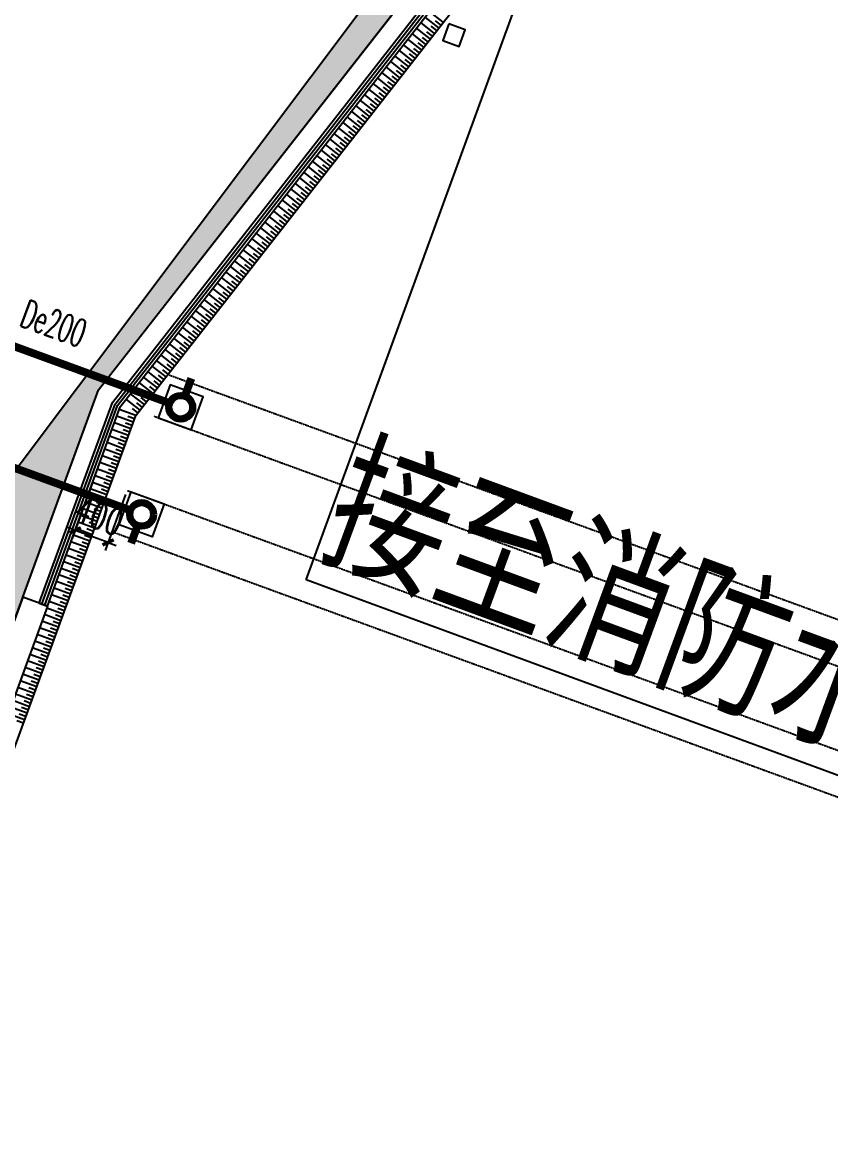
# Model space of a CAD drawing. Extents: x -111898 to 889894, y -2 to 1194865.
# Drawn here: x 482920 to 492134, y 818971 to 831743 of the extents above; entities that cross this region are included whole.
import ezdxf

# ---------------------------------------------------------------- set-up
doc = ezdxf.new("R2010")
doc.units = 0
doc.header["$LTSCALE"] = 10
doc.header["$MEASUREMENT"] = 0
doc.linetypes.add('10平面$0$DASH', pattern=[0.35, 0.25, -0.1])
doc.layers.get('Defpoints').update_dxf_attribs({"color": 210})
for name, color, linetype in [('0-WALL', 252, 'Continuous'), ('1-单体雨水', 131, 'Continuous'), ('10平面$0$99平面图例外参$0$A-HATCH-2', 251, 'Continuous'), ('10平面$0$A-LIN-V', 9, 'Continuous'), ('Gps-ZF雨水', 4, 'TG_Y'), ('TEXT_给水', 3, 'Continuous'), ('TEXT_雨水', 4, 'Continuous'), ('WALL', 252, 'Continuous')]:
    doc.layers.add(name, color=color, linetype=linetype)
doc.layers.add('LG-ZF雨水', color=4, linetype='Continuous', lineweight=60)
doc.styles.add('-宋体', font='', dxfattribs={"width": 0.75})
doc.styles.add('10平面$0$_TCH_DIM_T3', font='SIMPLEX', dxfattribs={"width": 0.705882, "bigfont": 'GBCBIG'})
doc.styles.add('_TWT_PIPEDN', font='SIMPLEX', dxfattribs={"width": 0.6, "height": 3, "bigfont": 'HZTXT'})
doc.styles.add('TG_LINETYPE', font='SIMPLEX', dxfattribs={"width": 0.8, "height": 3.5, "bigfont": 'HZTXT'})
doc.styles.get('-宋体').set_extended_font_data('SimSun')
doc.linetypes.add('TG_Y', pattern='A,2,-0.3,["Y",TG_LINETYPE,S=0.1,R=0,X=-0.25,Y=-0.15],0', length=2.3)
doc.dimstyles.new('10平面$0$_TCH_ARCH-100', dxfattribs={"dimscale": 100, "dimtxt": 2.975, "dimasz": 1, "dimexe": 1, "dimexo": 1, "dimgap": 1, "dimtad": 1, "dimdec": 0, "dimzin": 0, "dimdsep": 46, "dimtxsty": '10平面$0$_TCH_DIM_T3', "dimblk": '10平面$0$_ArchTick', "dimcen": 0.09, "dimclrt": 7, "dimazin": 2, "dimtfac": 1, "dimtdec": 0, "dimtix": 1, "dimtmove": 2, "dimatfit": 3, "dimfxl": 0, "dimtolj": 1, "dimtzin": 0, "dimarcsym": 0})

# ---------------------------------------------------------------- blocks, each defined once
blk = doc.blocks.new('10平面$0$_ArchTick')
at = {"color": 0, "linetype": 'ByBlock', "const_width": 0.4}
blk.add_lwpolyline([(-0.5, -0.5), (0.5, 0.5)], dxfattribs=at)
blk = doc.blocks.new('*D6301')
at = {"layer": 'Defpoints', "color": 0, "transparency": 16777216}
for p in [(483755, 826596), (484131, 826459), (483522, 825957)]:
    blk.add_point(p, dxfattribs=at)
at = {"layer": 'WALL', "color": 0, "lineweight": -2, "transparency": 16777216}
for p, q in [((483721, 826502), (483487, 825864)), ((484096, 826365), (483863, 825726)), ((483522, 825957), (483428, 825992)), ((483897, 825820), (483522, 825957)), ((483897, 825820), (483991, 825786))]:
    blk.add_line(p, q, dxfattribs=at)
at = {"layer": 'WALL', "color": 0, "lineweight": -2, "transparency": 16777216, "xscale": 100, "yscale": 100, "zscale": 100}
for p, rotation in [((483522, 825957), 339.9297112882171), ((483897, 825820), 159.929711288217)]:
    blk.add_blockref('10平面$0$_ArchTick', p, dxfattribs=dict(at, rotation=rotation))
at = {"layer": 'WALL', "color": 7, "transparency": 16777216, "insert": (483795, 826122), "char_height": 297.5, "attachment_point": 5, "rotation": 339.9297, "style": '10平面$0$_TCH_DIM_T3'}
blk.add_mtext('\\A1;400', dxfattribs=at)
blk = doc.blocks.new('10平面$0$99平面图例外参$0$$LinePat$填挖边坡')
at = {"color": 0}
for p, q in [((0, 0), (0, -1500)), ((300, 0), (300, -600))]:
    blk.add_line(p, q, dxfattribs=at)
at = {"layer": 'Defpoints', "color": 0}
blk.add_point((600, 0), dxfattribs=at)

msp = doc.modelspace()

# ---------------------------------------------------------------- hatches: boundary and pattern name
at = {"layer": '0-WALL'}
h = msp.add_hatch(dxfattribs=at)
h.set_pattern_fill('草坪或沼泽', color=8, scale=400, angle=-0.200257)
h.set_pattern_definition([(359.79974, (-824318.4, 704905.5), (1605.5824, 1594.398), [240, -48, 64, -48, 240, -960]), (359.79974, (-824398.3, 704953.8), (1605.5824, 1594.398), [160, -120, 240, -120, 160, -800]), (359.79974, (-823836, 705591.9), (1605.5824, 1594.398), [200, -80, 200, -1120]), (359.79974, (-824634.9, 705914.7), (1605.5824, 1594.398), [80, -160, 80, -1280]), (89.79974, (-824474.9, 705914.1), (-1594.398, 1605.5824), [144, -1456]), (89.79974, (-823998.3, 704952.4), (-1594.398, 1605.5824), [160, -1440]), (89.79974, (-823596, 705591), (-1594.398, 1605.5824), [160, -1440]), (44.79974, (-823790.3, 704935.7), (5.5922, 1599.9902), [160, -2102.7417]), (134.79974, (-824206.3, 704937.2), (-1599.9902, 5.5922), [160, -2102.7417]), (63.23469, (-823838.3, 704943.9), (5.5922, 1599.99023), [160, -3417.7088]), (75.7635, (-823918.27, 704952.15), (5.59221, 1599.99023), [160, -6436.969]), (75.7635, (-823516.03, 705590.75), (5.59221, 1599.99023), [128, -6468.969]), (75.7635, (-824442.9, 705914), (5.59221, 1599.99023), [112, -6484.969]), (103.835987, (-824078.27, 704952.7), (5.59221, 1599.99023), [160, -6436.969]), (103.835987, (-823676.03, 705591.3), (5.59221, 1599.99023), [128, -6468.969]), (103.835987, (-824506.9, 705914.2), (5.59221, 1599.99023), [112, -6484.969]), (116.364795, (-824158.3, 704945), (5.5922, 1599.99023), [160, -3417.7069])])
edge = h.paths.add_edge_path()
edge.add_line((741503.08, 933538.38), (741712.87, 934018.57))
edge.add_line((741712.87, 934018.57), (745060.96, 941812.89))
edge.add_line((745060.96, 941812.89), (766890.86, 1001849.76))
edge.add_line((766890.86, 1001849.76), (760346.98, 1016169.02))
edge.add_line((760346.98, 1016169.02), (737579.78, 1026362.54))
edge.add_line((737579.78, 1026362.54), (720756.11, 1037729.77))
edge.add_line((720756.11, 1037729.77), (653654.65, 1067773.01))
edge.add_line((653654.65, 1067773.01), (467795.25, 820503.81))
edge.add_line((467795.25, 820503.81), (468143.58, 820404.89))
edge.add_line((468143.58, 820404.89), (647181.92, 1058601.18))
edge.add_line((647181.92, 1058601.18), (648464.56, 1058132.56))
edge.add_line((648464.56, 1058132.56), (650350.23, 1063296.8))
edge.add_line((650350.23, 1063296.8), (720796.15, 1037558.69))
edge.add_line((720796.15, 1037558.69), (718909.6, 1032395.07))
edge.add_line((718909.6, 1032395.07), (725484.49, 1029992.9))
edge.add_line((725484.49, 1029992.9), (726513.26, 1032808.65))
edge.add_line((726513.26, 1032808.65), (729331.07, 1031779.14))
edge.add_line((729331.07, 1031779.14), (728302.36, 1028963.46))
edge.add_line((728302.36, 1028963.46), (747084.56, 1022101.19))
edge.add_line((747084.56, 1022101.19), (755217.14, 1018452.95))
edge.add_arc((743028.5, 1006160.87), 17310.64, -14.619994, 45.242091, ccw=False)
edge.add_line((759778.64, 1001791.54), (760685.99, 1001458.08))
edge.add_line((760685.99, 1001458.08), (765094.65, 999847.31))
edge.add_line((765094.65, 999847.31), (740941.69, 933744.02))
edge.add_line((740941.69, 933744.02), (741503.08, 933538.38))
h = msp.add_hatch(dxfattribs=at)
h.set_pattern_fill('草坪或沼泽', color=8, scale=400, angle=-0.200257)
h.set_pattern_definition([(359.79974, (-824318.4, 704905.5), (1605.5824, 1594.398), [240, -48, 64, -48, 240, -960]), (359.79974, (-824398.3, 704953.8), (1605.5824, 1594.398), [160, -120, 240, -120, 160, -800]), (359.79974, (-823836, 705591.9), (1605.5824, 1594.398), [200, -80, 200, -1120]), (359.79974, (-824634.9, 705914.7), (1605.5824, 1594.398), [80, -160, 80, -1280]), (89.79974, (-824474.9, 705914.1), (-1594.398, 1605.5824), [144, -1456]), (89.79974, (-823998.3, 704952.4), (-1594.398, 1605.5824), [160, -1440]), (89.79974, (-823596, 705591), (-1594.398, 1605.5824), [160, -1440]), (44.79974, (-823790.3, 704935.7), (5.5922, 1599.9902), [160, -2102.7417]), (134.79974, (-824206.3, 704937.2), (-1599.9902, 5.5922), [160, -2102.7417]), (63.23469, (-823838.3, 704943.9), (5.5922, 1599.99023), [160, -3417.7088]), (75.7635, (-823918.27, 704952.15), (5.59221, 1599.99023), [160, -6436.969]), (75.7635, (-823516.03, 705590.75), (5.59221, 1599.99023), [128, -6468.969]), (75.7635, (-824442.9, 705914), (5.59221, 1599.99023), [112, -6484.969]), (103.835987, (-824078.27, 704952.7), (5.59221, 1599.99023), [160, -6436.969]), (103.835987, (-823676.03, 705591.3), (5.59221, 1599.99023), [128, -6468.969]), (103.835987, (-824506.9, 705914.2), (5.59221, 1599.99023), [112, -6484.969]), (116.364795, (-824158.3, 704945), (5.5922, 1599.99023), [160, -3417.7069])])
edge = h.paths.add_edge_path()
edge.add_line((481602.82, 821580.08), (483786.52, 827556.92))
edge.add_line((483786.52, 827556.92), (518798.61, 872295.32))
edge.add_line((518798.61, 872295.32), (549575.85, 861050.56))
edge.add_arc((546758.03, 862080.06), 3000, -20.069895, 67.412854)
edge.add_line((547910.29, 864849.95), (526186.22, 872786.84))
edge.add_arc((523125.16, 862708.1), 10533.33, 73.105702, 142.068996)
edge.add_line((514816.98, 869183.07), (499440.78, 848728.63))
edge.add_line((499440.78, 848728.63), (479588.08, 822316.18))
edge.add_line((479588.08, 822316.18), (481602.82, 821580.08))

# ---------------------------------------------------------------- linework, layer by layer
msp.add_lwpolyline([(481602.82, 821580.08), (483786.52, 827556.92), (518798.61, 872295.32), (549575.85, 861050.56, 0.40140327), (547910.29, 864849.95), (526186.22, 872786.84, 0.31033266), (514816.98, 869183.07), (499440.78, 848728.63), (479588.08, 822316.18)], format="xyb", close=True, dxfattribs=at)
at = {"layer": '1-单体雨水', "const_width": 90}
for points in [[(484584.86, 827410.81), (478031.21, 829805.25)], [(484138.74, 826189.76), (477206.48, 828722.53)]]:
    msp.add_lwpolyline(points, dxfattribs=at)
at = {"layer": '10平面$0$A-LIN-V', "color": 8}
for p, q in [((484211.86, 827264.09), (511770.36, 862478.33)), ((477851.41, 809855.39), (484211.86, 827264.09))]:
    msp.add_line(p, q, dxfattribs=at)
at = {"layer": 'Defpoints', "color": 7}
for points in [[(487781.78, 831725.75), (487713.14, 831537.9), (487901, 831469.26), (487969.63, 831657.12)], [(484469.26, 827240.11), (484844.97, 827102.85), (484982.24, 827478.55), (484606.53, 827615.82)], [(484160.41, 826394.77), (484536.12, 826257.5), (484398.85, 825881.79), (484023.14, 826019.06)]]:
    msp.add_lwpolyline(points, close=True, dxfattribs=at)
at = {"layer": 'Gps-ZF雨水', "ltscale": 0.1, "const_width": 90}
for points in [[(484777.23, 827500.23), (484845.86, 827688.08)], [(484228.15, 825997.39), (484159.52, 825809.54)]]:
    msp.add_lwpolyline(points, dxfattribs=at)
at = {"layer": 'LG-ZF雨水'}
for centre, radius in [((484725.75, 827359.33), 150), ((484725.75, 827359.33), 120), ((484279.63, 826138.28), 150), ((484279.63, 826138.28), 120)]:
    msp.add_circle(centre, radius, dxfattribs=at)
at = {"layer": 'TEXT_给水'}
for p, q in [((486154.08, 825393.68), (488592.71, 832068.26)), ((498543.76, 820840.87), (486154.08, 825393.68))]:
    msp.add_line(p, q, dxfattribs=at)
at = {"layer": 'WALL', "color": 8}
for p, q in [((483946.36, 827411.61), (495307.05, 841928.29)), ((483975.86, 827395.22), (495333.3, 841907.75)), ((484005.36, 827378.83), (495359.55, 841887.2)), ((484034.86, 827362.44), (495385.8, 841866.66)), ((483111.89, 825127.64), (483946.36, 827411.61)), ((483143.2, 825116.2), (483975.86, 827395.22)), ((483174.51, 825104.76), (484005.36, 827378.83)), ((483205.82, 825093.33), (484034.86, 827362.44)), ((482924.03, 825196.28), (477210.19, 809557.34)), ((483205.82, 825093.33), (482924.03, 825196.28)), ((483111.89, 825127.64), (483205.82, 825093.33)), ((483205.82, 825093.33), (477594.93, 809736.17))]:
    msp.add_line(p, q, dxfattribs=at)
at = {"layer": 'WALL', "color": 8, "linetype": '10平面$0$DASH'}
for p, q in [((484593.88, 827726.91), (657607.85, 764514.5)), ((484422.3, 827257.27), (657436.26, 764044.87)), ((484113.41, 826411.83), (657127.37, 763199.42)), ((483941.82, 825942.19), (656955.78, 762729.79))]:
    msp.add_line(p, q, dxfattribs=at)
at = {"layer": 'WALL', "color": 8}
msp.add_lwpolyline([(482924.03, 825196.28), (483786.52, 827556.92), (511375.46, 862787.43), (511600.68, 862611.06)], dxfattribs=at)

# ---------------------------------------------------------------- block references
at = {"layer": '10平面$0$99平面图例外参$0$A-HATCH-2', "color": 8, "yscale": 0.1333333333333333, "zscale": 0.1333333333333333}
for p, xscale, rotation in [((487718.41, 831744.75), 0.1335601097542633, 231.9534248527314), ((487619.63, 831618.54), 0.1335601097542633, 231.9534248527314), ((487669.02, 831681.64), 0.1335601097542633, 231.9534248527314), ((487520.85, 831492.32), 0.1335601097542633, 231.9534248527314), ((487570.24, 831555.43), 0.1335601097542633, 231.9534248527314), ((487422.08, 831366.1), 0.1335601097542633, 231.9534248527314), ((487471.47, 831429.21), 0.1335601097542633, 231.9534248527314), ((487323.3, 831239.89), 0.1335601097542633, 231.9534248527314), ((487372.69, 831303), 0.1335601097542633, 231.9534248527314), ((487224.53, 831113.67), 0.1335601097542633, 231.9534248527314), ((487273.91, 831176.78), 0.1335601097542633, 231.9534248527314), ((487125.75, 830987.46), 0.1335601097542633, 231.9534248527314), ((487175.14, 831050.56), 0.1335601097542633, 231.9534248527314), ((487026.97, 830861.24), 0.1335601097542633, 231.9534248527314), ((487076.36, 830924.35), 0.1335601097542633, 231.9534248527314), ((486928.2, 830735.03), 0.1335601097542633, 231.9534248527314), ((486977.59, 830798.13), 0.1335601097542633, 231.9534248527314), ((486829.42, 830608.81), 0.1335601097542633, 231.9534248527314), ((486878.81, 830671.92), 0.1335601097542633, 231.9534248527314), ((486730.65, 830482.59), 0.1335601097542633, 231.9534248527314), ((486780.03, 830545.7), 0.1335601097542633, 231.9534248527314), ((486631.87, 830356.38), 0.1335601097542633, 231.9534248527314), ((486681.26, 830419.49), 0.1335601097542633, 231.9534248527314), ((486533.09, 830230.16), 0.1335601097542633, 231.9534248527314), ((486582.48, 830293.27), 0.1335601097542633, 231.9534248527314), ((486434.32, 830103.95), 0.1335601097542633, 231.9534248527314), ((486483.71, 830167.05), 0.1335601097542633, 231.9534248527314), ((486335.54, 829977.73), 0.1335601097542633, 231.9534248527314), ((486384.93, 830040.84), 0.1335601097542633, 231.9534248527314), ((486236.77, 829851.51), 0.1335601097542633, 231.9534248527314), ((486286.15, 829914.62), 0.1335601097542633, 231.9534248527314), ((486137.99, 829725.3), 0.1335601097542633, 231.9534248527314), ((486187.38, 829788.41), 0.1335601097542633, 231.9534248527314), ((486039.21, 829599.08), 0.1335601097542633, 231.9534248527314), ((486088.6, 829662.19), 0.1335601097542633, 231.9534248527314), ((485940.44, 829472.87), 0.1335601097542633, 231.9534248527314), ((485989.83, 829535.97), 0.1335601097542633, 231.9534248527314), ((485841.66, 829346.65), 0.1335601097542633, 231.9534248527314), ((485891.05, 829409.76), 0.1335601097542633, 231.9534248527314), ((485742.89, 829220.43), 0.1335601097542633, 231.9534248527314), ((485792.27, 829283.54), 0.1335601097542633, 231.9534248527314), ((485644.11, 829094.22), 0.1335601097542633, 231.9534248527314), ((485693.5, 829157.33), 0.1335601097542633, 231.9534248527314), ((485545.33, 828968), 0.1335601097542633, 231.9534248527314), ((485594.72, 829031.11), 0.1335601097542633, 231.9534248527314), ((485446.56, 828841.79), 0.1335601097542633, 231.9534248527314), ((485495.95, 828904.89), 0.1335601097542633, 231.9534248527314), ((485347.78, 828715.57), 0.1335601097542633, 231.9534248527314), ((485397.17, 828778.68), 0.1335601097542633, 231.9534248527314), ((485249.01, 828589.35), 0.1335601097542633, 231.9534248527314), ((485298.39, 828652.46), 0.1335601097542633, 231.9534248527314), ((485150.23, 828463.14), 0.1335601097542633, 231.9534248527314), ((485199.62, 828526.25), 0.1335601097542633, 231.9534248527314), ((485051.45, 828336.92), 0.1335601097542633, 231.9534248527314), ((485100.84, 828400.03), 0.1335601097542633, 231.9534248527314), ((484952.68, 828210.71), 0.1335601097542633, 231.9534248527314), ((485002.07, 828273.81), 0.1335601097542633, 231.9534248527314), ((484853.9, 828084.49), 0.1335601097542633, 231.9534248527314), ((484903.29, 828147.6), 0.1335601097542633, 231.9534248527314), ((484755.13, 827958.28), 0.1335601097542633, 231.9534248527314), ((484804.51, 828021.38), 0.1335601097542633, 231.9534248527314), ((484656.35, 827832.06), 0.1335601097542633, 231.9534248527314), ((484705.74, 827895.17), 0.1335601097542633, 231.9534248527314), ((484557.57, 827705.84), 0.1335601097542633, 231.9534248527314), ((484606.96, 827768.95), 0.1335601097542633, 231.9534248527314), ((484458.8, 827579.63), 0.1335601097542633, 231.9534248527314), ((484508.19, 827642.74), 0.1335601097542633, 231.9534248527314), ((484360.02, 827453.41), 0.1335601097542633, 231.9534248527314), ((484409.41, 827516.52), 0.1335601097542633, 231.9534248527314), ((484261.25, 827327.2), 0.1335601097542633, 231.9534248527314), ((484310.63, 827390.3), 0.1335601097542633, 231.9534248527314), ((484211.86, 827264.09), 0.1337246376890767, 249.9297114354133), ((484156.79, 827113.36), 0.1337246376890767, 249.9297114354133), ((484184.32, 827188.73), 0.1337246376890767, 249.9297114354133), ((484101.72, 826962.64), 0.1337246376890767, 249.9297114354133), ((484129.25, 827038), 0.1337246376890767, 249.9297114354133), ((484074.19, 826887.28), 0.1337246376890767, 249.9297114354133), ((484019.12, 826736.55), 0.1337246376890767, 249.9297114354133), ((484046.65, 826811.91), 0.1337246376890767, 249.9297114354133), ((483964.05, 826585.83), 0.1337246376890767, 249.9297114354133), ((483991.58, 826661.19), 0.1337246376890767, 249.9297114354133), ((483908.98, 826435.1), 0.1337246376890767, 249.9297114354133), ((483936.51, 826510.46), 0.1337246376890767, 249.9297114354133), ((483881.44, 826359.74), 0.1337246376890767, 249.9297114354133), ((483826.38, 826209.02), 0.1337246376890767, 249.9297114354133), ((483853.91, 826284.38), 0.1337246376890767, 249.9297114354133), ((483771.31, 826058.29), 0.1337246376890767, 249.9297114354133), ((483798.84, 826133.65), 0.1337246376890767, 249.9297114354133), ((483743.77, 825982.93), 0.1337246376890767, 249.9297114354133), ((483688.7, 825832.2), 0.1337246376890767, 249.9297114354133), ((483716.24, 825907.57), 0.1337246376890767, 249.9297114354133), ((483633.64, 825681.48), 0.1337246376890767, 249.9297114354133), ((483661.17, 825756.84), 0.1337246376890767, 249.9297114354133), ((483606.1, 825606.12), 0.1337246376890767, 249.9297114354133), ((483551.03, 825455.39), 0.1337246376890767, 249.9297114354133), ((483578.57, 825530.75), 0.1337246376890767, 249.9297114354133), ((483495.96, 825304.67), 0.1337246376890767, 249.9297114354133), ((483523.5, 825380.03), 0.1337246376890767, 249.9297114354133), ((483468.43, 825229.31), 0.1337246376890767, 249.9297114354133), ((483413.36, 825078.58), 0.1337246376890767, 249.9297114354133), ((483440.89, 825153.94), 0.1337246376890767, 249.9297114354133), ((483358.29, 824927.86), 0.1337246376890767, 249.9297114354133), ((483385.83, 825003.22), 0.1337246376890767, 249.9297114354133), ((483303.22, 824777.13), 0.1337246376890767, 249.9297114354133), ((483330.76, 824852.49), 0.1337246376890767, 249.9297114354133), ((483275.69, 824701.77), 0.1337246376890767, 249.9297114354133), ((483220.62, 824551.04), 0.1337246376890767, 249.9297114354133), ((483248.15, 824626.41), 0.1337246376890767, 249.9297114354133), ((483165.55, 824400.32), 0.1337246376890767, 249.9297114354133), ((483193.08, 824475.68), 0.1337246376890767, 249.9297114354133), ((483138.02, 824324.96), 0.1337246376890767, 249.9297114354133), ((483082.95, 824174.23), 0.1337246376890767, 249.9297114354133), ((483110.48, 824249.6), 0.1337246376890767, 249.9297114354133), ((483027.88, 824023.51), 0.1337246376890767, 249.9297114354133), ((483055.41, 824098.87), 0.1337246376890767, 249.9297114354133), ((483000.34, 823948.15), 0.1337246376890767, 249.9297114354133), ((482945.28, 823797.42), 0.1337246376890767, 249.9297114354133), ((482972.81, 823872.78), 0.1337246376890767, 249.9297114354133)]:
    msp.add_blockref('10平面$0$99平面图例外参$0$$LinePat$填挖边坡', p, dxfattribs=dict(at, xscale=xscale, rotation=rotation))

# ---------------------------------------------------------------- texts
at = {"layer": 'TEXT_给水', "style": '-宋体', "width": 0.75}
msp.add_text('接至消防水池补水管', height=1321.73, rotation=339.799744, dxfattribs=at).set_placement((486280.44, 825739.52))
at = {"layer": 'TEXT_雨水', "style": '_TWT_PIPEDN', "width": 0.557143}
msp.add_text('De200', height=315, rotation=339.929712, dxfattribs=at).set_placement((482874.24, 828292.89))

# ---------------------------------------------------------------- dimensions: what is measured, and where the dimension line sits
at = {"layer": 'WALL', "color": 8}
dim = msp.add_aligned_dim(p1=(484130.6, 826458.89), p2=(483754.89, 826596.16), distance=680, dimstyle='10平面$0$_TCH_ARCH-100', dxfattribs=at)
dim.commit()
dim.dimension.update_dxf_attribs({"geometry": '*D6301', "text_midpoint": (483794.75, 826122.47)})

doc.saveas('drawing.dxf')
